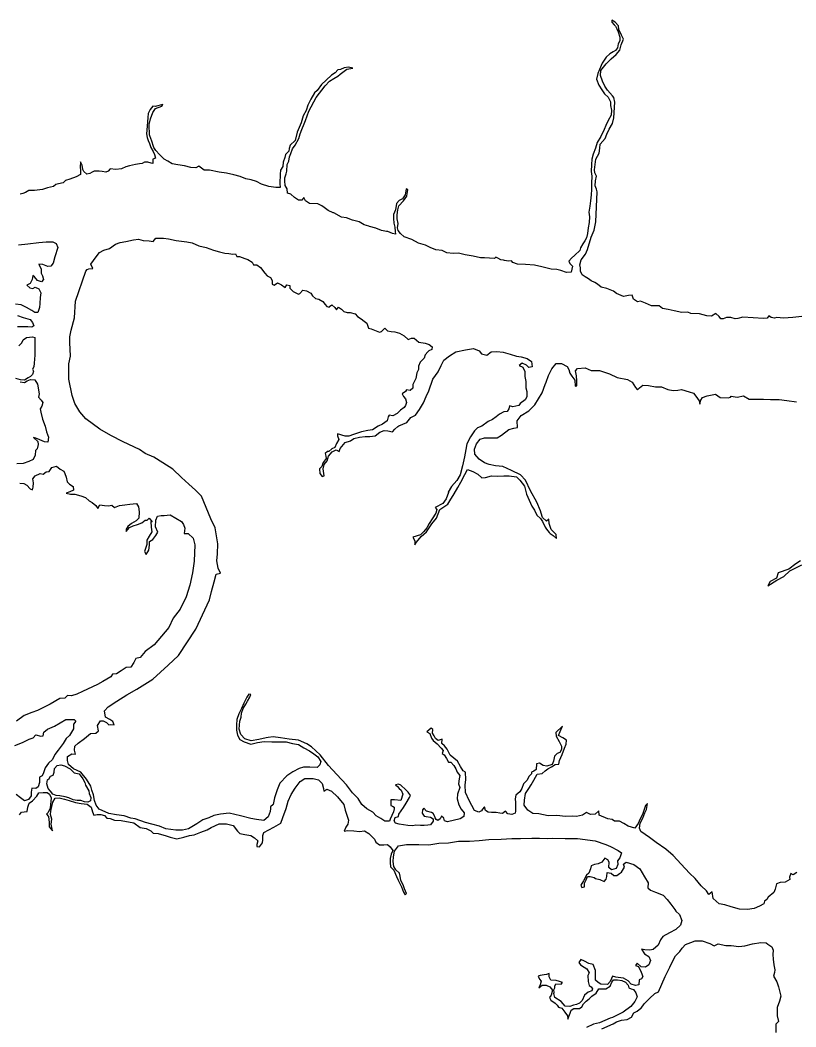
# Model space of a CAD drawing. Extents: x 283583 to 658922, y 889284 to 1241133.
# Drawn here: x 360775 to 363063, y 1118992 to 1121962 of the extents above; entities that cross this region are included whole.
import ezdxf

# ---------------------------------------------------------------- set-up
doc = ezdxf.new("R2010")
doc.units = 0
doc.header["$MEASUREMENT"] = 0
doc.layers.add('GUANACASTE', color=7, linetype='Continuous')

msp = doc.modelspace()

# ---------------------------------------------------------------- linework, layer by layer
at = {"layer": 'GUANACASTE', "color": 241, "ltscale": 0.8}
for points in [[(363080.9, 1121087.9), (363053.7, 1121085.2), (363026.6, 1121083.2), (363006.9, 1121084.4), (362999.8, 1121082.7), (362990.1, 1121084.4), (362983, 1121089.6), (362977.9, 1121083.2), (362967.4, 1121082), (362907, 1121085.3), (362892.3, 1121081.3), (362883.8, 1121081.1), (362871.4, 1121084.8), (362858.8, 1121084.9), (362848.3, 1121081.2), (362841.7, 1121081), (362836.6, 1121087.8), (362827.4, 1121096.1), (362813.8, 1121088.5), (362800.5, 1121089.2), (362789.8, 1121092.1), (362778.6, 1121095.1), (362752.7, 1121096.5), (362743.9, 1121100), (362727, 1121099.1), (362704.4, 1121103.9), (362686.6, 1121108.4), (362669.9, 1121111.7), (362660.1, 1121119.4), (362647.5, 1121118.9), (362637.3, 1121118.8), (362619.1, 1121127), (362604.5, 1121133.1), (362595.9, 1121130.6), (362584.4, 1121139), (362580.2, 1121150.5), (362569.4, 1121149.9), (362554.8, 1121147.1), (362533.8, 1121156), (362524.6, 1121162.4), (362505.9, 1121170.5), (362488.7, 1121174.4), (362477.8, 1121182.8), (362470.1, 1121187.5), (362459.6, 1121192.8), (362450.9, 1121198.6), (362441.7, 1121205.1), (362433, 1121210.9), (362427.6, 1121221.3), (362427.6, 1121231.4), (362426.2, 1121240.4), (362429.4, 1121254.5), (362442.3, 1121271.1), (362448.4, 1121285.1), (362458.8, 1121321.5), (362467.7, 1121341.9), (362472.6, 1121366.6), (362477.4, 1121455.7), (362475.4, 1121463.1), (362471.2, 1121472.9), (362472, 1121488.3), (362475.1, 1121501.3), (362470.2, 1121511.7), (362468.9, 1121520.1), (362472.9, 1121551.4), (362482.9, 1121569.3), (362484.9, 1121584.7), (362486.1, 1121595.9), (362500.9, 1121613), (362505.7, 1121625.3), (362512, 1121640.4), (362521.9, 1121657.2), (362525.8, 1121673.7), (362526.6, 1121688.1), (362528.1, 1121705.3), (362528.9, 1121719.5), (362525.6, 1121734), (362522.2, 1121738.3), (362507.7, 1121755.8), (362500, 1121767.5), (362492.9, 1121781.6), (362486.6, 1121798.7), (362487.4, 1121813), (362503.4, 1121833.5), (362517.9, 1121848.2), (362532.8, 1121861), (362543.6, 1121873.5), (362548.1, 1121889.3), (362554.9, 1121906.1), (362548.4, 1121917.8), (362540.9, 1121934.3), (362539.7, 1121945.4), (362529.6, 1121956), (362519.8, 1121961.9), (362520.1, 1121956), (362526.8, 1121948.5), (362531.3, 1121944), (362535.1, 1121936.7), (362538.8, 1121927), (362543.3, 1121911.9), (362543.9, 1121901.1), (362538.7, 1121892.5), (362536.9, 1121880.7), (362531.1, 1121872), (362524.3, 1121868.2), (362513.9, 1121862.8), (362503.1, 1121852.6), (362492, 1121834.7), (362483.4, 1121816.6), (362478.6, 1121804.8), (362475.3, 1121788.2), (362482.2, 1121770.5), (362491, 1121756.4), (362498.6, 1121744.8), (362509.5, 1121734.8), (362516.5, 1121721.4), (362516.4, 1121709.9), (362519.3, 1121696.6), (362517.8, 1121681.8), (362509.7, 1121665.5), (362502.3, 1121651), (362497.5, 1121639.3), (362487.4, 1121618.4), (362477.4, 1121600.5), (362472.3, 1121584.1), (362465.3, 1121566.6), (362460.9, 1121551.4), (362460.1, 1121536), (362459, 1121515.2), (362460.7, 1121501.4), (362460.2, 1121480.6), (362459.8, 1121462.1), (362458.9, 1121446.1), (362456.8, 1121428.9), (362455.4, 1121413.5), (362452.6, 1121395.8), (362454.2, 1121381.5), (362453.3, 1121364.9), (362450.1, 1121349.5), (362448.6, 1121332.3), (362445.5, 1121320), (362440.2, 1121311.3), (362435, 1121302.1), (362427.8, 1121290.6), (362425.5, 1121282.3), (362411, 1121268.2), (362400.9, 1121259.7), (362393.8, 1121250.6), (362395.9, 1121244.5), (362404.5, 1121236.3), (362400.5, 1121218), (362386, 1121217), (362370.2, 1121223.1), (362358.3, 1121226.7), (362341, 1121227.6), (362329.1, 1121230), (362313.7, 1121234.3), (362291.7, 1121239), (362265.3, 1121241), (362241.9, 1121242.3), (362228.4, 1121247.2), (362223.8, 1121251.6), (362215.3, 1121250.8), (362203.3, 1121253.2), (362200.3, 1121253.4), (362192.5, 1121254.4), (362183.7, 1121259.6), (362177.8, 1121262.9), (362174, 1121258.9), (362159.6, 1121259.6), (362144.6, 1121261), (362132.3, 1121260.5), (362111.6, 1121265.7), (362087.8, 1121269.3), (362067.6, 1121274.5), (362052.5, 1121273.5), (362033.3, 1121275.8), (362019.8, 1121282.5), (362001.2, 1121284.7), (361984.7, 1121290.9), (361970.6, 1121297.7), (361949.8, 1121304.1), (361929.9, 1121314.7), (361908, 1121323.1), (361896.4, 1121332.1), (361890.3, 1121341.5), (361888.3, 1121349.4), (361890.2, 1121362.5), (361886.7, 1121375.9), (361887.3, 1121387.9), (361889.3, 1121402.7), (361891.8, 1121414.6), (361905.2, 1121428.9), (361915.7, 1121442.7), (361916.7, 1121450.4), (361918.5, 1121461.7), (361913.8, 1121464.4), (361910.4, 1121446.6), (361902.5, 1121434.4), (361892.6, 1121430.1), (361884.9, 1121420.9), (361882.1, 1121402.5), (361876.5, 1121388.4), (361875.9, 1121377.1), (361876.9, 1121362.6), (361880, 1121351.6), (361881.1, 1121338.4), (361881.9, 1121330.5), (361872.9, 1121332.8), (361859.3, 1121338.3), (361855.1, 1121338.6), (361840.8, 1121341.2), (361823.7, 1121348.7), (361805.3, 1121353.3), (361803.5, 1121354), (361789.2, 1121357.8), (361774.6, 1121366.9), (361755.5, 1121371.5), (361737.7, 1121378.4), (361722.5, 1121381), (361699.7, 1121393), (361697.8, 1121393.1), (361683, 1121400.5), (361671.5, 1121409.6), (361665.1, 1121414.1), (361653.3, 1121420.2), (361628.5, 1121421.5), (361616.8, 1121429.3), (361611.3, 1121439.2), (361605.4, 1121430.5), (361596.3, 1121430.4), (361584.1, 1121438.8), (361573.2, 1121449), (361563.7, 1121451.9), (361562.6, 1121464.5), (361557.1, 1121473.8), (361555.5, 1121487.6), (361556, 1121497.2), (361559.1, 1121509), (361561.3, 1121516.2), (361562.3, 1121535.9), (361567.7, 1121545.8), (361569.6, 1121558.9), (361573.2, 1121568.9), (361578.1, 1121582.4), (361585.9, 1121593.3), (361597.2, 1121612.5), (361601, 1121626.6), (361605.9, 1121638.9), (361612.8, 1121655.9), (361616.9, 1121665.8), (361626.2, 1121693.4), (361647.6, 1121733.4), (361674.7, 1121767.7), (361687.5, 1121781.9), (361699.9, 1121790.1), (361711.6, 1121796.6), (361718.6, 1121802.8), (361738.1, 1121817.1), (361756.2, 1121820.5), (361743.7, 1121822.8), (361730.5, 1121821), (361720.1, 1121816.1), (361711.7, 1121815.2), (361704.1, 1121806.6), (361693, 1121799.9), (361677.4, 1121784.5), (361663.7, 1121772), (361651, 1121754.6), (361642.9, 1121747.8), (361632.5, 1121728.5), (361623.9, 1121710.9), (361618.5, 1121695.6), (361610, 1121679.9), (361603.7, 1121659.2), (361591.7, 1121631), (361586.4, 1121606.7), (361571.4, 1121593.5), (361568, 1121582.9), (361567, 1121575.1), (361557.6, 1121565.3), (361555.4, 1121556.4), (361551.2, 1121542.8), (361549.5, 1121530.4), (361543, 1121519.3), (361541.9, 1121507.9), (361540.7, 1121480.5), (361541.4, 1121467.9), (361529.4, 1121467.8), (361508.4, 1121471.1), (361487.1, 1121478.5), (361471.7, 1121486.3), (361456.3, 1121491.2), (361440.4, 1121493.6), (361423.9, 1121500.8), (361405.5, 1121505.7), (361384, 1121510.2), (361361.8, 1121513), (361333.6, 1121519), (361317.4, 1121519.7), (361302.2, 1121531.1), (361293, 1121526.7), (361277.9, 1121527.4), (361260.1, 1121532.3), (361239.8, 1121535.5), (361223, 1121538), (361210.7, 1121545.7), (361199.6, 1121552.2), (361185.7, 1121565.3), (361174.8, 1121577.7), (361169.7, 1121586.3), (361162.2, 1121607.5), (361161.6, 1121609.4), (361156.2, 1121623.9), (361155, 1121652.7), (361155.1, 1121654.5), (361159.4, 1121670.4), (361166.2, 1121689.3), (361173.9, 1121701.5), (361192.9, 1121707.9), (361196.1, 1121713.2), (361173.6, 1121707.5), (361166.4, 1121707.8), (361158.2, 1121698.6), (361152.3, 1121686.9), (361151.2, 1121675), (361149.5, 1121648.7), (361147.3, 1121626.1), (361149.3, 1121615.8), (361152.5, 1121607.3), (361156.4, 1121598.2), (361160.7, 1121586.1), (361167.4, 1121574.5), (361171.3, 1121565.3), (361173.9, 1121555.1), (361165.9, 1121551.8), (361166.6, 1121538.7), (361161.8, 1121540.1), (361151.7, 1121542.9), (361141.5, 1121543.3), (361134.7, 1121539.4), (361126.9, 1121538), (361114.8, 1121536.1), (361097.2, 1121532), (361086.2, 1121528.9), (361073.4, 1121523.5), (361057.4, 1121521.2), (361040.1, 1121523.7), (361034.4, 1121516.7), (361027.6, 1121513.4), (361016.9, 1121515.1), (361008.5, 1121516), (360993.5, 1121516.7), (360987.4, 1121513.3), (360980.6, 1121509.4), (360972.1, 1121507.4), (360962.8, 1121515.6), (360959.4, 1121521.1), (360958.2, 1121534.3), (360952.6, 1121543.5), (360951.9, 1121528.5), (360952.7, 1121519), (360952.8, 1121506.4), (360939.9, 1121499.8), (360921.6, 1121492.8), (360908.8, 1121488.5), (360901.9, 1121482.3), (360888.5, 1121478.6), (360880, 1121476.6), (360873.2, 1121470.9), (360855.6, 1121467.5), (360841, 1121462.7), (360817.4, 1121459.5), (360800.5, 1121459), (360790.7, 1121453.4), (360783.3, 1121450.7), (360774.8, 1121448.7)], [(360770.4, 1121298.6), (360797.9, 1121302.4), (360830, 1121306.1), (360851.2, 1121307.8), (360871.7, 1121307.6), (360881.2, 1121303.4), (360886.5, 1121291.1), (360877.3, 1121263.3), (360872.3, 1121245), (360865.4, 1121236.2), (360856.5, 1121234.9), (360841.5, 1121240.6), (360829.9, 1121242), (360837.4, 1121227.6), (360837.4, 1121215.4), (360840.8, 1121207.8), (360843.5, 1121196.9), (360838, 1121190.1), (360826.4, 1121194.3), (360816.9, 1121204.7), (360812.1, 1121208.8), (360810, 1121196.5), (360804.5, 1121184.9), (360794.9, 1121180.3), (360803.1, 1121171.9), (360812, 1121170.5), (360819.5, 1121173.8), (360829.8, 1121168.9), (360835.8, 1121157.3), (360834.3, 1121143.6), (360833.3, 1121125.9), (360832.5, 1121114.3), (360827.5, 1121099.4), (360817.9, 1121099.4), (360809.2, 1121104.9), (360793.6, 1121113.9), (360777.9, 1121122.3), (360761.4, 1121123.9)], [(360767.2, 1121091), (360784.3, 1121084.7), (360804, 1121078.4), (360811.3, 1121070.2), (360815.2, 1121060), (360809.1, 1121056.6), (360797.5, 1121056.7), (360785.2, 1121056.7), (360767.3, 1121056.9)], [(360770.6, 1121000.8), (360780.3, 1121009.5), (360783.9, 1121019.1), (360793.6, 1121025.8), (360811.4, 1121027.6), (360818.2, 1121025.5), (360818.7, 1121010.5), (360818.2, 1120973.6), (360816.7, 1120949.7), (360815.2, 1120938.8), (360811, 1120932.7), (360814.4, 1120926.6), (360811.5, 1120917), (360805.3, 1120911), (360798.4, 1120906.3), (360788, 1120900.2), (360775.5, 1120900.4), (360761.8, 1120904.7)], [(360774.8, 1120895), (360787.9, 1120892.7), (360795.5, 1120897.4), (360805.2, 1120902.1), (360818.2, 1120900.6), (360826.5, 1120888.1), (360830.6, 1120859.9), (360829.1, 1120849.7), (360836.7, 1120841.3), (360842.2, 1120833.6), (360838.7, 1120823.4), (360833.7, 1120815.3), (360835.7, 1120805.6), (360841.2, 1120785), (360849.1, 1120763.7), (360852.2, 1120747.2), (360858.8, 1120732), (360857, 1120717), (360846.7, 1120717.8), (360833, 1120723.4), (360821.3, 1120729), (360814.4, 1120730.5), (360827.3, 1120719.4), (360827.8, 1120710.5), (360824.9, 1120697.5), (360820, 1120692.1), (360819.2, 1120678.5), (360813.5, 1120666.3), (360800.3, 1120659.6), (360783.7, 1120653.7), (360765, 1120653.2)], [(360774.1, 1120595.8), (360785.7, 1120594.9), (360794.6, 1120590.1), (360804.1, 1120579.7), (360810.9, 1120576.2), (360813.8, 1120584.4), (360813.9, 1120597.3), (360812, 1120609), (360819.7, 1120617.7), (360834.2, 1120624.4), (360843.1, 1120622.2), (360851.4, 1120629.7), (360861, 1120630.9), (360868.8, 1120642.4), (360882.6, 1120645.7), (360893.2, 1120637.4), (360904.1, 1120631.8), (360906.7, 1120624.3), (360910.7, 1120614), (360913.9, 1120599.7), (360920.6, 1120592.8), (360931.5, 1120585.9), (360932, 1120574.9), (360921.1, 1120570.3), (360910.8, 1120566.3), (360923.4, 1120563.5), (360936.4, 1120564), (360954.3, 1120558.2), (360967.9, 1120553.9), (360978.8, 1120543.5), (360987.6, 1120538.6), (360998.5, 1120529.7), (361004.5, 1120521.5), (361010.2, 1120531.6), (361023.8, 1120530.1), (361035.5, 1120529.3), (361045.8, 1120531.2), (361053.3, 1120524.4), (361067.7, 1120530.3), (361083.5, 1120532), (361098.5, 1120534.5), (361118.4, 1120535.6), (361123.7, 1120526), (361126.2, 1120511.6), (361125.1, 1120493.1), (361117.5, 1120485.1), (361103.2, 1120477.2), (361092.3, 1120467.9), (361088.1, 1120460.5), (361087.3, 1120453.1), (361097.7, 1120465.1), (361107.9, 1120470.3), (361120.8, 1120474.2), (361134.3, 1120478.6), (361143.9, 1120487.3), (361149.3, 1120486.5), (361155.5, 1120493.2), (361164, 1120482.1), (361160.6, 1120482.8), (361161.8, 1120465.9), (361163, 1120452.4), (361155.5, 1120439.7), (361148.7, 1120427.6), (361148.6, 1120414.8), (361142.2, 1120394.5), (361146.7, 1120385.7), (361154.4, 1120398.4), (361156.6, 1120413.3), (361156.7, 1120423.5), (361166.2, 1120429.4), (361175.1, 1120441.5), (361180.6, 1120451.5), (361174, 1120467.1), (361174.9, 1120486.7), (361180, 1120498.9), (361190.9, 1120500.8), (361199.6, 1120500.7), (361217.9, 1120502.4), (361250.8, 1120483), (361256.3, 1120474.2), (361261.1, 1120462.8), (361259, 1120447.3), (361270.9, 1120447.2), (361285.5, 1120433.5), (361290.4, 1120413.8), (361288.1, 1120366.3), (361283.1, 1120331.6), (361275.8, 1120295.4), (361264.3, 1120260.8), (361247.1, 1120224.6), (361226.3, 1120198.1), (361213.1, 1120170), (361169.9, 1120118.9), (361144, 1120099.3), (361129.3, 1120081.7), (361116.1, 1120079.1), (361110.5, 1120066.9), (361101.4, 1120053.3), (361087.5, 1120052.1), (361073, 1120042.7), (361059.2, 1120033.3), (361047.5, 1120032.1), (361042.6, 1120024.6), (361019.1, 1120010.6), (361003.2, 1120001.9), (360958.9, 1119981.9), (360942.3, 1119973.9), (360926.5, 1119968.6), (360914.8, 1119970.1), (360906.5, 1119961.4), (360892.1, 1119960.9), (360863.2, 1119943.6), (360826.6, 1119924.9), (360809.5, 1119919), (360786.8, 1119910.5), (360764.6, 1119893.7)], [(360759.3, 1119822.4), (360782, 1119831.1), (360801.4, 1119840.4), (360813.8, 1119845), (360821.4, 1119853.2), (360835.8, 1119849.6), (360842.7, 1119850.9), (360844.9, 1119861.8), (360856, 1119870.5), (360876.7, 1119879.2), (360909.3, 1119898.7), (360934.1, 1119899), (360939.5, 1119893.5), (360932.5, 1119884.7), (360932.3, 1119871), (360920.3, 1119851.3), (360910.5, 1119842.5), (360902.1, 1119828.3), (360887.4, 1119808.7), (360877.6, 1119795.8), (360869.9, 1119780.9), (360858.1, 1119770.2), (360848.4, 1119756.7), (360843.4, 1119741.1), (360839.8, 1119732.2), (360831.6, 1119728.9), (360832.1, 1119713.3), (360828.5, 1119699.7), (360821.6, 1119695), (360809.2, 1119696.5), (360807.7, 1119684.2), (360807.6, 1119673.3), (360799.2, 1119662.5), (360788.2, 1119659.2), (360776, 1119667.5), (360763.1, 1119677.2)], [(360773.3, 1119617.8), (360778.9, 1119625.9), (360786.5, 1119626.5), (360796.1, 1119627.2), (360797.6, 1119640.1), (360801.2, 1119651.6), (360811.5, 1119659), (360824, 1119672.5), (360830.3, 1119682.7), (360842.6, 1119683.9), (360854.2, 1119683.1), (360861.7, 1119679), (360866.3, 1119668.1), (360863.9, 1119636.9), (360857.6, 1119624.7), (360852.7, 1119619.3), (360858.1, 1119612.5), (360859.4, 1119603.6), (360860.7, 1119595.4), (360860.5, 1119582.5), (360870.7, 1119570.7), (360866.7, 1119589.9), (360868.3, 1119604.9), (360864.3, 1119618.5), (360865.1, 1119628), (360868.7, 1119642.3), (360871.6, 1119655.1), (360878.6, 1119666.6), (360890.2, 1119667.8), (360905.9, 1119663.6), (360919.4, 1119660.1), (360937.8, 1119653.8), (360954.7, 1119650.9), (360972.4, 1119648.7), (360984.6, 1119640.4), (360988.7, 1119626), (360992.1, 1119616.4), (361002.3, 1119618.4), (361013.2, 1119618.2), (361024.2, 1119616), (361030.4, 1119607.7), (361040.1, 1119606.9), (361053.6, 1119601.4), (361073.2, 1119600.6), (361110.1, 1119594), (361128.5, 1119580.1), (361147, 1119577.1), (361160, 1119570.1), (361167, 1119563.8), (361181.8, 1119562.3), (361205.6, 1119555.8), (361217.8, 1119551.5), (361236.8, 1119546.5), (361257.6, 1119551.8), (361274.3, 1119556.5), (361288.7, 1119558.5), (361308.2, 1119566.6), (361326.1, 1119573.3), (361338.6, 1119580.6), (361362, 1119590.6), (361383.9, 1119591.1), (361402.8, 1119586), (361416.3, 1119569.7), (361423, 1119562.7), (361437.3, 1119559.8), (361455.7, 1119556.3), (361466.5, 1119549.3), (361476, 1119541.1), (361473.1, 1119530.3), (361473, 1119524.2), (361481.2, 1119522.7), (361490.2, 1119534.8), (361490.4, 1119543.6), (361491.2, 1119556.5), (361493.3, 1119565.3), (361522.9, 1119581.2), (361543.6, 1119593.2), (361549.3, 1119610.1), (361559.2, 1119635.8), (361565, 1119658.1), (361574.1, 1119677.1), (361586.6, 1119696.6), (361601.2, 1119716.2), (361614.3, 1119724.8), (361639.6, 1119724.5), (361654.6, 1119721), (361666.2, 1119710), (361669.5, 1119695.7), (361670.8, 1119687.5), (361679.1, 1119693.5), (361693.4, 1119687.3), (361711.2, 1119670.7), (361729.4, 1119648), (361734, 1119631.6), (361737.3, 1119620), (361743.2, 1119602.3), (361741, 1119590), (361735.5, 1119581.2), (361730.5, 1119569), (361741.5, 1119571.6), (361759.2, 1119570.8), (361775.5, 1119568.6), (361791.1, 1119570.5), (361803.8, 1119562.9), (361819.8, 1119545.8), (361824.3, 1119536.9), (361835.2, 1119529.4), (361847.5, 1119529.3), (361858.5, 1119529.9), (361866.6, 1119523), (361874, 1119512), (361869.7, 1119501.2), (361866.1, 1119489), (361866, 1119476.7), (361867.2, 1119463.8), (361877.4, 1119454.2), (361884.7, 1119435.9), (361890, 1119425.1), (361894.1, 1119417.3), (361899.4, 1119405), (361905.3, 1119389.4), (361910.7, 1119381.9), (361914.2, 1119385.9), (361908.9, 1119399.5), (361904.9, 1119411.1), (361898.2, 1119424), (361895.6, 1119436.2), (361893.7, 1119445.7), (361882.8, 1119455.3), (361876.8, 1119464.9), (361875.6, 1119479.9), (361875.8, 1119494.1), (361878.7, 1119510.4), (361891.3, 1119525.8), (361914.5, 1119529.6), (361951.3, 1119529.8), (361980, 1119529.5), (362009.4, 1119533.9), (362038.8, 1119534.9), (362068.2, 1119540), (362100.5, 1119539.7), (362128.7, 1119542.1), (362156.9, 1119545.2), (362194.1, 1119546.1), (362225, 1119547.8), (362250.4, 1119547.5), (362284.1, 1119549.1), (362306.6, 1119548.8), (362331.2, 1119547.8), (362344.2, 1119549), (362382.5, 1119547.3), (362418.8, 1119547.6), (362471.5, 1119540.9), (362502.9, 1119529.6), (362515.9, 1119524), (362539, 1119512.1), (362548.3, 1119505.2), (362543.3, 1119491), (362537.1, 1119482.2), (362537.7, 1119470.6), (362532.8, 1119459.1), (362519.2, 1119455.8), (362511.1, 1119462.7), (362512.7, 1119477.7), (362508.7, 1119485.2), (362499.1, 1119489.4), (362490.8, 1119477.9), (362479.8, 1119472.6), (362469.4, 1119470.7), (362459.1, 1119466.7), (362457, 1119457.8), (362452.7, 1119445.6), (362445.8, 1119439.5), (362436.7, 1119423.2), (362429, 1119410.3), (362431.6, 1119403.4), (362439.2, 1119404.7), (362440, 1119415.6), (362444.3, 1119425.8), (362448.5, 1119436), (362456.7, 1119435.3), (362468.4, 1119433.1), (362472.4, 1119429.7), (362484.7, 1119426.8), (362497.6, 1119420.6), (362503.9, 1119428), (362505.3, 1119435.5), (362506.8, 1119447.8), (362518.4, 1119445.6), (362526.5, 1119438.7), (362535.3, 1119438.7), (362542.8, 1119444.7), (362548.9, 1119448.8), (362557.2, 1119463), (362554.6, 1119471.8), (362562.8, 1119477.9), (362584.9, 1119471.5), (362603, 1119458.5), (362616.2, 1119434.7), (362626.9, 1119417), (362626.8, 1119402.7), (362634.1, 1119395.2), (362649.1, 1119389.6), (362671.7, 1119380.4), (362682.9, 1119367.9), (362694, 1119354.1), (362705.7, 1119338.1), (362709.2, 1119333.3), (362719.7, 1119323.5), (362727.1, 1119306.3), (362722.9, 1119291.8), (362709.2, 1119279), (362689.9, 1119269.7), (362670.6, 1119259), (362663.6, 1119248.9), (362657.2, 1119233.3), (362642.4, 1119220.5), (362631.9, 1119217.9), (362617.3, 1119219.5), (362607.6, 1119221.6), (362616.4, 1119207.9), (362629.6, 1119199.6), (362634.3, 1119188), (362629.4, 1119175.1), (362619, 1119168.4), (362606.5, 1119169.3), (362594.6, 1119180.4), (362589.8, 1119173), (362598.8, 1119170.1), (362606.6, 1119153.6), (362611.5, 1119140.5), (362607.3, 1119133.7), (362601.1, 1119131.1), (362599.7, 1119116), (362590, 1119114.1), (362577.5, 1119118.5), (362568.6, 1119128.2), (362554.8, 1119135.9), (362538.4, 1119138.2), (362531.5, 1119138.9), (362522, 1119141.8), (362519.2, 1119134.3), (362515.7, 1119125.5), (362507.5, 1119117.4), (362487.6, 1119117.6), (362480.1, 1119123.1), (362472, 1119130.1), (362472.1, 1119143.7), (362472.2, 1119158.7), (362464.9, 1119176.4), (362452, 1119179.3), (362439.1, 1119185.5), (362428.3, 1119190.4), (362423.3, 1119181.6), (362428.1, 1119174.7), (362438.3, 1119168.5), (362446.4, 1119163), (362453.1, 1119151.4), (362449.6, 1119143.2), (362450, 1119126.2), (362453.4, 1119114.6), (362458.8, 1119109.7), (362462.9, 1119104.2), (362460.7, 1119098.8), (362450.4, 1119094.1), (362440, 1119085.4), (362432.3, 1119069.8), (362424.7, 1119062.4), (362416.4, 1119057.7), (362406.8, 1119055.9), (362396.5, 1119052.6), (362382.8, 1119053.6), (362370.6, 1119066.7), (362351.6, 1119079.2), (362349, 1119090.1), (362349.7, 1119093.5), (362349.1, 1119101.7), (362351.9, 1119107.1), (362352, 1119112.5), (362354.8, 1119119.2), (362371.2, 1119118.4), (362374.7, 1119123.1), (362365.8, 1119125.9), (362356.3, 1119129.3), (362340.5, 1119129.5), (362335.1, 1119139.7), (362335.2, 1119149.2), (362327.7, 1119146.6), (362320.1, 1119145.3), (362309.1, 1119144.1), (362303, 1119141.5), (362307, 1119132.6), (362311.7, 1119126.5), (362308.9, 1119116.4), (362304.7, 1119107.6), (362315.1, 1119114.9), (362326, 1119114.8), (362336.9, 1119110), (362341.7, 1119105.2), (362345, 1119100.4), (362341.4, 1119085.5), (362335.9, 1119078.8), (362339.9, 1119070.6), (362352.8, 1119062.2), (362358.9, 1119056), (362362.9, 1119050.5), (362372.4, 1119047.6), (362381.9, 1119035.9), (362389.3, 1119024.2), (362390.5, 1119014.7), (362396.9, 1119032.8), (362400.4, 1119041), (362408, 1119046.3), (362424.5, 1119046), (362432.1, 1119051.3), (362437, 1119060.1), (362444, 1119067.6), (362453.6, 1119074.3), (362461.3, 1119083.1), (362473.7, 1119091.1), (362481.4, 1119104), (362494.4, 1119104.5), (362502.6, 1119104.4), (362515.7, 1119112.5), (362520.5, 1119124), (362525.3, 1119130.8), (362537, 1119130.7), (362549.4, 1119128.4), (362560.3, 1119123.5), (362568.6, 1119115.1), (362570.7, 1119107.6), (362577.6, 1119104.7), (362584.4, 1119101.9), (362590.6, 1119092.9), (362594.7, 1119080.4), (362588.4, 1119066.8), (362575.9, 1119051.9), (362553.8, 1119035.7), (362541.4, 1119029.7), (362522.6, 1119019.7), (362515, 1119017.8), (362499.8, 1119010.6), (362483.8, 1119003.9), (362466.5, 1118999.9), (362445.6, 1118990.5)], [(362491.1, 1118986), (362524.4, 1119000.9), (362534, 1119007.4), (362548.5, 1119012.1), (362565.6, 1119013.6), (362577.9, 1119021.1), (362584.7, 1119033.6), (362595.3, 1119038.5), (362605.9, 1119047.1), (362606.5, 1119047.7), (362615.5, 1119060.2), (362631.3, 1119076), (362647, 1119090.7), (362657.6, 1119095), (362677.8, 1119140.8), (362691, 1119167.9), (362699.3, 1119184.7), (362708.3, 1119201.6), (362720.6, 1119214.6), (362728.1, 1119224.4), (362737.6, 1119235.3), (362753.1, 1119240.5), (362765.8, 1119245.8), (362786.7, 1119245.5), (362809.7, 1119238.1), (362821.6, 1119231.3), (362833.7, 1119236.6), (362856.5, 1119232.3), (362872.2, 1119232.6), (362894.3, 1119228.9), (362912.3, 1119230.8), (362935.1, 1119237), (362959.5, 1119240.9), (362975.6, 1119239.7), (362979.9, 1119235.7), (362991.8, 1119228.4), (362996.1, 1119218.6), (362995.4, 1119205.1), (362995.8, 1119192.1), (362997.8, 1119175.4), (363000.9, 1119160.2), (362999.8, 1119152.7), (362997.3, 1119141.9), (363006.9, 1119125.2), (363011.5, 1119109.9), (363018.9, 1119083), (363014.6, 1119067.9), (363007.4, 1119049.3), (363007.8, 1119024.5), (363011.8, 1119007.9), (363004.1, 1119000.4), (363003.8, 1118975.5)]]:
    msp.add_lwpolyline(points, dxfattribs=at)
at = {"layer": 'GUANACASTE', "color": 241}
for points in [[(363065.4, 1119447.1), (363054.9, 1119440.9), (363048, 1119444.5), (363044.5, 1119433.4), (363044.8, 1119426.4), (363031.6, 1119418.9), (363016.3, 1119418.3), (363006.3, 1119414.3), (363002.3, 1119398.2), (362997.9, 1119388.5), (362981.4, 1119374.7), (362977.8, 1119367.7), (362970, 1119362.9), (362969, 1119355.3), (362955.6, 1119347.7), (362940.2, 1119341.4), (362920.7, 1119338), (362896.4, 1119339.4), (362871.9, 1119345.9), (362853.6, 1119351.7), (362836.7, 1119355.4), (362819.2, 1119371.1), (362815.9, 1119390.2), (362806.5, 1119382.5), (362799.6, 1119393.2), (362783.3, 1119408.3), (362765.7, 1119429.7), (362748.8, 1119445.4), (362725, 1119472.4), (362701.2, 1119497.9), (362679.6, 1119516.3), (362651, 1119536.3), (362631.4, 1119550.6), (362606.1, 1119568.7), (362601.5, 1119577.8), (362604, 1119593.1), (362611.4, 1119607.7), (362617.5, 1119623.1), (362622, 1119632.9), (362625.1, 1119651.1), (362619.4, 1119645.6), (362611, 1119618.3), (362603.6, 1119605.7), (362598.3, 1119592.5), (362588.1, 1119578.6), (362568.5, 1119584.4), (362555.3, 1119592.2), (362542.8, 1119598.7), (362528.5, 1119598.9), (362520.7, 1119603.9), (362508.7, 1119606.2), (362482.6, 1119616.3), (362482, 1119629.7), (362471.2, 1119619.3), (362457, 1119618.8), (362445.7, 1119624.6), (362433.6, 1119617), (362415.7, 1119613.1), (362403, 1119614), (362383.1, 1119612.9), (362358.3, 1119615.4), (362332.2, 1119615), (362304.8, 1119620.9), (362287.1, 1119621.8), (362272.4, 1119631.7), (362262, 1119645.9), (362262.2, 1119660.6), (362266, 1119680.8), (362275.3, 1119694.8), (362281.9, 1119705.9), (362289.8, 1119719.9), (362299.9, 1119737.4), (362314.8, 1119740), (362323.4, 1119747.6), (362331.2, 1119753.2), (362341.9, 1119759.4), (362353.3, 1119766.3), (362363.9, 1119766.8), (362365.4, 1119778), (362373.4, 1119795.5), (362380.1, 1119813.8), (362385.2, 1119826.4), (362386.8, 1119837.6), (362375.5, 1119844.8), (362362.9, 1119852), (362367.3, 1119863.9), (362374.6, 1119878.7), (362355.2, 1119860.5), (362355.8, 1119849.3), (362364.7, 1119833.6), (362371.6, 1119820.2), (362371.5, 1119810.3), (362367.1, 1119801.2), (362358.6, 1119798.5), (362351.4, 1119790.2), (362347.7, 1119775.5), (362344.1, 1119765.7), (362328.5, 1119761.6), (362317.2, 1119763.2), (362306.7, 1119770.4), (362297.5, 1119767.7), (362297.2, 1119751.5), (362290.1, 1119746.6), (362283.1, 1119743.9), (362283, 1119738.3), (362275.9, 1119731.3), (362269.4, 1119718.7), (362259.3, 1119709), (362254.6, 1119695), (362248.8, 1119685.9), (362236.6, 1119675.5), (362234.9, 1119665), (362236, 1119653.8), (362236.5, 1119643.3), (362236.4, 1119636.3), (362236.4, 1119628.5), (362234.9, 1119622.9), (362225.1, 1119618.1), (362213.8, 1119621), (362206.1, 1119628.1), (362197.5, 1119621.9), (362189.7, 1119622.7), (362179.1, 1119624.3), (362165.7, 1119624.4), (362155.1, 1119625.3), (362147.4, 1119630.3), (362144.7, 1119641.5), (362138.9, 1119633.9), (362136, 1119629), (362128.2, 1119625.6), (362114.7, 1119630), (362107.2, 1119644.8), (362099.7, 1119660.3), (362088.9, 1119683.6), (362087.9, 1119705.4), (362089.7, 1119721.5), (362088.5, 1119743.4), (362081.4, 1119747.7), (362073.7, 1119759.8), (362064.7, 1119776.1), (362043.6, 1119793.2), (362034.6, 1119810.9), (362026.2, 1119821.6), (362018.5, 1119828), (362020.1, 1119840.7), (362008, 1119836.6), (362000.3, 1119842.4), (361996.1, 1119850.9), (361991.2, 1119858.7), (361992, 1119869.2), (361987.1, 1119873.5), (361974.2, 1119862.4), (361983.4, 1119857.4), (361988.2, 1119843.9), (361993.1, 1119836.8), (362005.1, 1119826.8), (362017, 1119814.7), (362022.6, 1119806.9), (362019.6, 1119798.5), (362025.3, 1119794.2), (362032.9, 1119784.2), (362038.4, 1119772.8), (362045.5, 1119772.8), (362054.6, 1119763.5), (362060.2, 1119753.6), (362064.3, 1119743.7), (362072, 1119733.7), (362069.8, 1119723.9), (362067.7, 1119709.1), (362072.3, 1119697.8), (362064.5, 1119678.3), (362064, 1119664.3), (362069.2, 1119647.4), (362076, 1119634), (362084.3, 1119623.4), (362084.1, 1119612.2), (362072.6, 1119605.4), (362035.5, 1119596.8), (362027, 1119599.8), (362024.3, 1119608.2), (362017.4, 1119613.8), (362013.7, 1119606.2), (362006.5, 1119600.7), (362001.6, 1119603.6), (361998.9, 1119608.5), (361997, 1119614.8), (361993.6, 1119621.8), (361988, 1119624), (361973.3, 1119628.3), (361965.7, 1119636.8), (361961.4, 1119631.9), (361960.4, 1119622.2), (361966.6, 1119613.7), (361972.9, 1119613), (361984.9, 1119610.7), (361993.2, 1119605.8), (361993.1, 1119598.8), (361985.8, 1119588.4), (361977.3, 1119587.1), (361966.7, 1119586.6), (361955.4, 1119586), (361942, 1119587.5), (361932.8, 1119585.6), (361918, 1119585.7), (361905.4, 1119587.9), (361892.9, 1119590.1), (361882.4, 1119593), (361877.7, 1119600), (361880.7, 1119609.7), (361891.2, 1119612.4), (361892.1, 1119619.4), (361898.6, 1119629.8), (361905.8, 1119639.6), (361913.8, 1119652.1), (361923.4, 1119668.7), (361926.4, 1119675), (361919.6, 1119684.2), (361912.7, 1119691.3), (361898.2, 1119704.8), (361891.1, 1119707.7), (361881.9, 1119706.4), (361888.2, 1119700.7), (361893, 1119695.7), (361899.2, 1119690), (361903.9, 1119678.1), (361897.8, 1119659.9), (361879.5, 1119662.2), (361868.3, 1119662.3), (361868.7, 1119650.4), (361868.6, 1119644.8), (361872.8, 1119643.4), (361877.7, 1119640.6), (361878.3, 1119634.9), (361876, 1119626.6), (361870.9, 1119615.4), (361866.6, 1119604.9), (361864.3, 1119598.7), (361850.3, 1119598.8), (361838.4, 1119606.6), (361825.2, 1119614.4), (361814.8, 1119625), (361798, 1119635), (361782.6, 1119647.8), (361771.7, 1119666.2), (361755.5, 1119682), (361737.3, 1119706.1), (361708.6, 1119736.7), (361684.7, 1119763.2), (361660.2, 1119794.4), (361634.4, 1119818.6), (361620.3, 1119827.2), (361596.4, 1119838), (361568.9, 1119841.2), (361542.8, 1119845), (361521.6, 1119847.4), (361506.1, 1119845.5), (361500.4, 1119844.8), (361478.5, 1119839.5), (361456.6, 1119836.3), (361437.7, 1119841.4), (361425.9, 1119854.9), (361420.5, 1119870.4), (361422.9, 1119894.1), (361426.5, 1119906), (361428, 1119917.1), (361433.1, 1119931.1), (361440.3, 1119944.3), (361446, 1119952.6), (361452.5, 1119965.1), (361455.4, 1119972.8), (361449.8, 1119973.6), (361443.4, 1119964.5), (361434.7, 1119947.1), (361427.5, 1119931.1), (361420.3, 1119915.8), (361414.5, 1119898.4), (361412.9, 1119883.1), (361412.7, 1119867), (361416, 1119853), (361422.9, 1119839.5), (361435.4, 1119833.1), (361455.1, 1119826.5), (361474.9, 1119831.1), (361494.7, 1119833.7), (361517.3, 1119833.4), (361539.8, 1119833.1), (361559.6, 1119832.9), (361577.9, 1119828.4), (361596.2, 1119824.7), (361611.7, 1119815.4), (361628.6, 1119806.7), (361641.2, 1119797.5), (361653.1, 1119788.2), (361661.5, 1119775.4), (361658.5, 1119765.2), (361651.4, 1119756.9), (361629.5, 1119758.5), (361611.1, 1119758.1), (361597.7, 1119754), (361579.2, 1119744.4), (361561.4, 1119732.7), (361540.7, 1119711.2), (361533.4, 1119691.6), (361525.3, 1119667.8), (361520.8, 1119648.2), (361513.7, 1119641.2), (361513.6, 1119636.3), (361512.8, 1119627.2), (361506.9, 1119611.9), (361493.3, 1119600.9), (361472.2, 1119603.9), (361455.4, 1119606.3), (361424.5, 1119614.3), (361391.7, 1119622.5), (361365.6, 1119619.3), (361345.9, 1119615.3), (361331.1, 1119608.5), (361313.5, 1119603), (361295.8, 1119591.3), (361271.1, 1119576), (361254.1, 1119572.7), (361233.7, 1119572.2), (361204.8, 1119576.7), (361186.4, 1119584), (361163.2, 1119589.9), (361144.9, 1119595), (361113.9, 1119606), (361101.9, 1119608.2), (361081.5, 1119614.8), (361058.9, 1119617.8), (361037, 1119621.6), (361007.6, 1119634), (360999.3, 1119646), (360994.5, 1119659.4), (360991.2, 1119676.2), (360986.3, 1119690.3), (360983.6, 1119702.3), (360971.1, 1119722.8), (360954.3, 1119743.4), (360932.4, 1119753.5), (360917.6, 1119765.6), (360914.2, 1119777.7), (360914.3, 1119789.6), (360927.8, 1119797.2), (360937.8, 1119796.4), (360935, 1119808.4), (360936.5, 1119820.2), (360946.5, 1119829.3), (360964.4, 1119842.4), (360982.3, 1119857.6), (360998.6, 1119858.2), (361006.5, 1119865.8), (361003.1, 1119881.3), (361011.7, 1119894.6), (361019.5, 1119894.5), (361030.1, 1119890.1), (361036.4, 1119883), (361041.4, 1119884.3), (361052, 1119882.8), (361047.9, 1119893.4), (361039.5, 1119898.5), (361026.8, 1119905.7), (361023.4, 1119924.7), (361034.9, 1119936.6), (361059.9, 1119952.5), (361089.3, 1119971.9), (361119.3, 1119988.4), (361165.9, 1120018.2), (361212, 1120059.4), (361241.6, 1120087.4), (361293.4, 1120165), (361326.6, 1120236.6), (361333.1, 1120251.4), (361339.2, 1120276.6), (361347.4, 1120305.4), (361353.4, 1120327.9), (361366.2, 1120330.6), (361359.3, 1120345.4), (361355.4, 1120366.6), (361357, 1120387.8), (361357.8, 1120417.5), (361350.6, 1120464.1), (361337.8, 1120490.9), (361309.8, 1120557.3), (361292.3, 1120575.7), (361272, 1120592.9), (361251.3, 1120613.2), (361225, 1120637.3), (361195.6, 1120655.9), (361169.6, 1120672.4), (361143.4, 1120684), (361127.1, 1120695.5), (361078.8, 1120718), (361042, 1120736.2), (361010.1, 1120755), (360969.1, 1120785.9), (360950.9, 1120806.7), (360936.4, 1120831.5), (360928.4, 1120854.8), (360918.8, 1120902.8), (360918.6, 1120925), (360918.3, 1120947.7), (360923.7, 1120971), (360921.5, 1121011.2), (360921.8, 1121027.3), (360925.6, 1121047.6), (360935.3, 1121083.3), (360937.8, 1121133), (360968.2, 1121221.3), (360972.6, 1121226.6), (360977.7, 1121228.5), (360989.8, 1121229.4), (360983.4, 1121242.5), (360998.8, 1121263.5), (361008.6, 1121276), (361021.4, 1121282.9), (361038.8, 1121288.7), (361056.2, 1121301.1), (361070.4, 1121305.9), (361086.7, 1121309.2), (361109, 1121313.5), (361123.7, 1121315.4), (361137.9, 1121312.2), (361155.6, 1121310.6), (361167.7, 1121309.4), (361175, 1121318.9), (361197.3, 1121318.6), (361212.5, 1121316.9), (361235.2, 1121312.1), (361266.2, 1121307.8), (361282.5, 1121304.6), (361301.8, 1121296.3), (361324.1, 1121291.5), (361344.8, 1121283.7), (361363, 1121278), (361378.2, 1121274.7), (361390.9, 1121273.1), (361402.7, 1121271.9), (361409.8, 1121272.7), (361413.7, 1121265), (361421.8, 1121265), (361437.5, 1121258.3), (361446.6, 1121255.7), (361459.2, 1121248), (361463.6, 1121239.9), (361473.3, 1121239.7), (361483.4, 1121232), (361496.9, 1121215.7), (361504, 1121208), (361513.6, 1121202.9), (361518.1, 1121193.7), (361517.9, 1121183.1), (361524.5, 1121180.5), (361533.8, 1121187.4), (361545.4, 1121181.2), (361556.5, 1121173.5), (361561.7, 1121181.1), (361570.3, 1121179), (361570.2, 1121171.4), (361579.8, 1121161.2), (361587.9, 1121157), (361595.5, 1121153.9), (361600.1, 1121155.4), (361608.4, 1121164.9), (361619.6, 1121163.8), (361632.8, 1121156.5), (361637.3, 1121148.4), (361645.8, 1121140.6), (361656, 1121139), (361668.1, 1121131.8), (361674.6, 1121123.1), (361679.1, 1121117), (361687.7, 1121114.8), (361687.8, 1121116.9), (361694.5, 1121121.8), (361703.5, 1121114.1), (361707.9, 1121107.5), (361714.1, 1121115.5), (361723.2, 1121109.4), (361729.3, 1121102.7), (361739.4, 1121099.6), (361748.6, 1121099.4), (361762.8, 1121095.2), (361769.8, 1121088.1), (361780.4, 1121080.9), (361789.6, 1121074.1), (361797.1, 1121068.4), (361802.5, 1121053.1), (361810.7, 1121051), (361825.4, 1121045.8), (361835, 1121041.6), (361840.6, 1121043.1), (361850.4, 1121053.1), (361858.9, 1121045.4), (361869, 1121043.2), (361880.2, 1121042.5), (361893.8, 1121038.3), (361907.4, 1121031.1), (361919.9, 1121019.8), (361929.6, 1121023.7), (361936.7, 1121023.6), (361951.3, 1121011.9), (361969.5, 1121008.6), (361981.6, 1121005.5), (361990.6, 1120998.3), (361988.9, 1120990.2), (361980.3, 1120986.3), (361977.2, 1120983.3), (361970, 1120974.9), (361966.3, 1120964.3), (361954.4, 1120953.4), (361950.2, 1120940.9), (361950, 1120931.2), (361944.8, 1120921.6), (361942, 1120905), (361933.1, 1120886.9), (361933.4, 1120876.4), (361925.2, 1120868.9), (361914.2, 1120871.6), (361911.1, 1120866.1), (361901.4, 1120859.6), (361905.8, 1120851.6), (361911.8, 1120844.5), (361914.2, 1120833.5), (361911.6, 1120825.5), (361908, 1120819), (361896.8, 1120811.1), (361887.1, 1120801.2), (361874.4, 1120794.3), (361863.4, 1120796.4), (361860.3, 1120791.5), (361857.1, 1120779.9), (361843.9, 1120770.5), (361831.2, 1120764.2), (361813.8, 1120753.8), (361800.2, 1120751.5), (361781.4, 1120747.7), (361758.6, 1120739.4), (361744.4, 1120734.6), (361733.3, 1120734.2), (361711.1, 1120741.5), (361711.1, 1120735.5), (361715, 1120724.9), (361708.3, 1120713.4), (361703.1, 1120701.4), (361693.9, 1120697.5), (361685.7, 1120689.6), (361681.2, 1120689.6), (361675, 1120683.6), (361676.9, 1120676.1), (361677.3, 1120669), (361672.1, 1120660.5), (361667.5, 1120655), (361664.8, 1120645.4), (361657.5, 1120638), (361658.7, 1120624.6), (361665.6, 1120616), (361672, 1120618), (361669.2, 1120637.8), (361671.4, 1120650.9), (361680.5, 1120661.7), (361684.9, 1120675.7), (361695, 1120688.9), (361707.1, 1120694.4), (361715.5, 1120689.4), (361719.2, 1120698.5), (361733.5, 1120715.9), (361749.8, 1120720.6), (361759.1, 1120727.5), (361776.1, 1120731.5), (361792.3, 1120733.4), (361806.5, 1120733.9), (361822, 1120735.8), (361835.6, 1120746.2), (361848.4, 1120751), (361859, 1120750.8), (361873.1, 1120747.9), (361879.8, 1120755.5), (361889.1, 1120763.1), (361892, 1120765.2), (361915.5, 1120774.8), (361927.7, 1120789.4), (361941.3, 1120796.9), (361952.7, 1120813.6), (361965, 1120833.1), (361973, 1120851.3), (361980.2, 1120868.7), (361992.5, 1120902.4), (362007.6, 1120924.7), (362017, 1120943.5), (362024.3, 1120958.9), (362041.4, 1120972), (362059.9, 1120983), (362088.3, 1120989), (362111.7, 1120993.7), (362129.2, 1120986.4), (362136.2, 1120977.2), (362151.7, 1120973.5), (362163.8, 1120983.9), (362180.8, 1120984.4), (362199.2, 1120982.1), (362220.3, 1120976.2), (362239.2, 1120970.3), (362252.6, 1120968.7), (362270.9, 1120963.5), (362283.5, 1120955), (362284.7, 1120938.8), (362275.5, 1120936.8), (362268.5, 1120943.9), (362255.2, 1120950.4), (362247.3, 1120942.8), (362257.2, 1120938.5), (362264, 1120925), (362263.8, 1120911), (362266.5, 1120896.2), (362266.3, 1120877.3), (362269.7, 1120866), (362269.5, 1120850.6), (362264.5, 1120841.5), (362250.2, 1120831.2), (362245.9, 1120825.6), (362228.2, 1120820.9), (362218.3, 1120824.5), (362216.1, 1120815.4), (362211.8, 1120807.1), (362201.2, 1120806.5), (362189.1, 1120799.6), (362179.1, 1120792), (362168.5, 1120783.7), (362155, 1120777.6), (362137.2, 1120764.5), (362124.4, 1120759), (362115.1, 1120750), (362103.6, 1120732.6), (362092, 1120711.6), (362089.7, 1120695.5), (362085.2, 1120673.9), (362080, 1120647.4), (362073.3, 1120620.8), (362063.2, 1120603.4), (362047.4, 1120586), (362037.3, 1120569.2), (362038, 1120568.5), (362031.5, 1120549.6), (362022.1, 1120535.7), (361999.4, 1120524), (362004.3, 1120518.4), (362001.3, 1120507.2), (361990.6, 1120491.2), (361981.2, 1120476.6), (361974.7, 1120464), (361965.4, 1120453.6), (361956.1, 1120443.9), (361933.4, 1120436.4), (361938.9, 1120425.8), (361938.7, 1120413.8), (361944.5, 1120422.2), (361957.4, 1120438.9), (361973.8, 1120452.7), (361989.7, 1120476.4), (362002.6, 1120492.4), (362012.7, 1120518.3), (362036.2, 1120534.1), (362042.7, 1120543.9), (362055, 1120564.8), (362065.8, 1120583), (362074.5, 1120599), (362086.7, 1120622), (362094.9, 1120636.6), (362109.8, 1120630.1), (362125.4, 1120622.8), (362136.6, 1120612.2), (362147.2, 1120612.7), (362165.1, 1120617.4), (362182.8, 1120617.1), (362201.9, 1120617.5), (362217.5, 1120618), (362238.5, 1120615), (362248.9, 1120604.4), (362262.1, 1120586.7), (362268.1, 1120563.6), (362280.4, 1120536.9), (362283.8, 1120528.4), (362292, 1120516.4), (362298.8, 1120501.6), (362299, 1120501.4), (362299, 1120501.3), (362309.5, 1120492.1), (362316, 1120482.7), (362323.3, 1120466.5), (362327.4, 1120460.7), (362331.1, 1120455.1), (362334.9, 1120450.8), (362337.8, 1120447.2), (362347, 1120441.6), (362357.4, 1120432.4), (362355.5, 1120444.8), (362341, 1120459.3), (362335.2, 1120477.2), (362334.1, 1120489.8), (362327.1, 1120483.5), (362315.7, 1120494.8), (362311.8, 1120507.6), (362311.4, 1120507.8), (362311.7, 1120507.9), (362309.6, 1120514.8), (362298.7, 1120539.5), (362280.2, 1120573.3), (362265.1, 1120604.6), (362250.5, 1120620.9), (362224.7, 1120633.8), (362198.7, 1120645.2), (362177.5, 1120647.4), (362158.3, 1120651), (362144.9, 1120656.1), (362128.7, 1120666.7), (362116.1, 1120681.5), (362114.9, 1120696.2), (362120.8, 1120712.3), (362132.2, 1120725.5), (362145, 1120729.6), (362161.2, 1120729.4), (362181.7, 1120729.9), (362195.2, 1120737.4), (362216.5, 1120754), (362230.7, 1120758.7), (362241.9, 1120759.9), (362241.4, 1120780.2), (362252.9, 1120795.5), (362275.6, 1120809.3), (362292.8, 1120826.7), (362314.4, 1120862.9), (362323.9, 1120886.6), (362326.8, 1120894.3), (362333.4, 1120913.2), (362342.8, 1120933.4), (362356.4, 1120949.4), (362371.3, 1120949.2), (362388.8, 1120940.6), (362393.7, 1120931.5), (362396.4, 1120920.2), (362401.9, 1120911.8), (362411, 1120899.7), (362412.2, 1120882.2), (362417.2, 1120883.5), (362416.6, 1120897.6), (362416.1, 1120912.3), (362413.4, 1120927.8), (362419.1, 1120934), (362441.1, 1120936.6), (362459.4, 1120928.7), (362484.2, 1120928.4), (362513.1, 1120918.9), (362535.7, 1120908.2), (362566.1, 1120902.2), (362580.2, 1120893.6), (362589.9, 1120878.7), (362596.2, 1120870.9), (362601.9, 1120877.2), (362611.9, 1120884.8), (362628.8, 1120884.6), (362648.5, 1120880.1), (362666.2, 1120879.9), (362685.1, 1120872.7), (362701.3, 1120869.7), (362714.8, 1120870.2), (362726.1, 1120872.2), (362748.7, 1120865.6), (362760.7, 1120861.3), (362768.4, 1120852.7), (362778.2, 1120839.2), (362779.5, 1120828.7), (362782.5, 1120841.3), (362787.5, 1120849), (362801, 1120853.7), (362825.8, 1120858.4), (362839.9, 1120849.1), (362863.2, 1120848.1), (362870.3, 1120850.1), (362872.4, 1120852.2), (362890.1, 1120849.9), (362908.6, 1120853.2), (362925.5, 1120843.9), (362967.4, 1120843.4), (362988.6, 1120843.1), (363013.3, 1120842.9), (363036.6, 1120839.9), (363064.9, 1120836.1)], [(363076.5, 1120367.1), (363062.9, 1120358.1), (363042.1, 1120342), (363010.8, 1120331), (363005.7, 1120316.2), (362987.2, 1120305.8), (362980.7, 1120293.2), (363007, 1120309.9), (363027.7, 1120321), (363045.6, 1120337.8), (363080.6, 1120355.1)]]:
    msp.add_lwpolyline(points, dxfattribs=at)
msp.add_lwpolyline([(360942.9, 1119659.8), (360931.7, 1119662), (360919, 1119668.2), (360907.3, 1119670.9), (360891.5, 1119674.1), (360881.3, 1119674.2), (360871.1, 1119678.9), (360864, 1119687.1), (360857.5, 1119695.3), (360853.5, 1119709.1), (360855.7, 1119721.2), (360860.3, 1119725.2), (360864.5, 1119731.3), (360872.2, 1119734.2), (360874.9, 1119743.4), (360876.5, 1119754.6), (360884.3, 1119763.1), (360894.6, 1119765), (360905.3, 1119761.8), (360922.6, 1119753.4), (360934.7, 1119741.6), (360948.9, 1119738.3), (360959.5, 1119723.5), (360965.9, 1119712.7), (360967.4, 1119705.1), (360977.3, 1119688.8), (360978.7, 1119680.2), (360983.7, 1119669), (360982, 1119658.9), (360974.9, 1119655.4), (360964.7, 1119656), (360953.5, 1119659.7)], close=True, dxfattribs=at)

doc.saveas('drawing.dxf')
